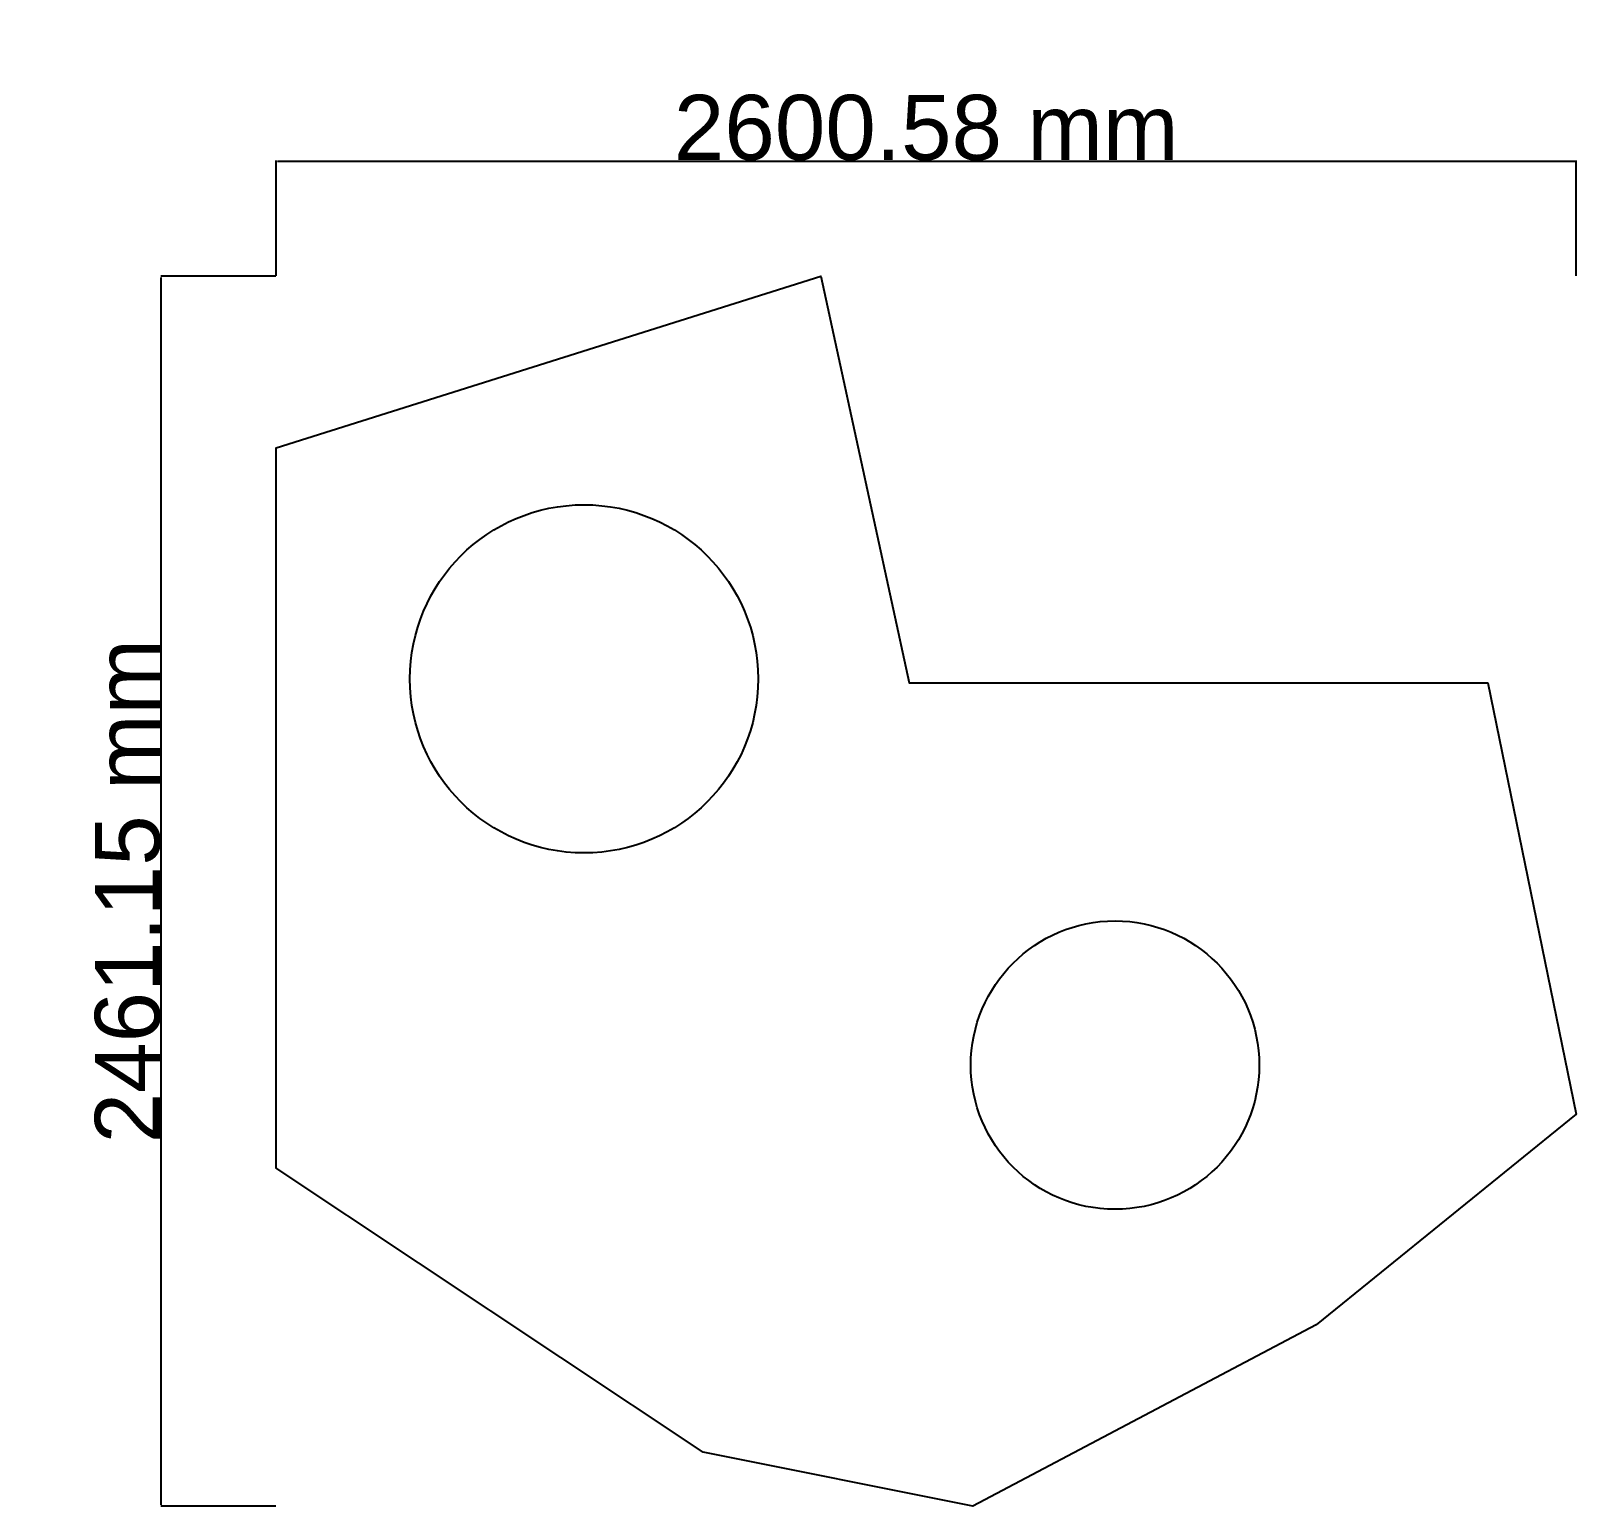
# Model space of a CAD drawing. Header units: millimetres. Extents: x 27 to 3118, y 538 to 3490.
import ezdxf

# ---------------------------------------------------------------- set-up
doc = ezdxf.new("R2010")
doc.units = ezdxf.units.MM
doc.styles.get("Standard").update_dxf_attribs({"font": 'arial.ttf'})
doc.dimstyles.new('ISO-25', dxfattribs={"dimtxt": 2.5, "dimasz": 2.5, "dimexe": 1.25, "dimexo": 0.625, "dimtad": 1, "dimtxsty": 'Standard', "dimcen": 2.5, "dimadec": 0, "dimazin": 0, "dimtfac": 1, "dimtmove": 0, "dimatfit": 3, "dimfxl": 1, "dimarcsym": 0})

# ---------------------------------------------------------------- blocks, each defined once
blk = doc.blocks.new('*D1')
at = {"color": 0, "lineweight": -2, "transparency": 16777216}
for p, q in [((517.6, 2999.4), (517.6, 3230)), ((520.1, 3228.7), (3115.7, 3228.7)), ((3118.2, 2999.4), (3118.2, 3230))]:
    blk.add_line(p, q, dxfattribs=at)
at = {"color": 0, "transparency": 16777216}
for points in [[(520.1, 3229.1), (520.1, 3228.3), (517.6, 3228.7)], [(3115.7, 3229.1), (3115.7, 3228.3), (3118.2, 3228.7)]]:
    blk.add_solid(points, dxfattribs=at)
at = {"layer": 'Defpoints', "color": 0, "transparency": 16777216}
for p in [(3118.2, 3228.7), (517.6, 2998.7), (3118.2, 2998.7)]:
    blk.add_point(p, dxfattribs=at)
at = {"color": 0, "transparency": 16777216, "insert": (1817.9, 3295.7), "char_height": 130.03, "attachment_point": 5}
blk.add_mtext('2600.58 mm', dxfattribs=at)
blk = doc.blocks.new('*D2')
at = {"color": 0, "lineweight": -2, "transparency": 16777216}
for p, q in [((517, 2998.7), (286.4, 2998.7)), ((287.6, 540.1), (287.6, 2996.2)), ((517, 537.6), (286.4, 537.6))]:
    blk.add_line(p, q, dxfattribs=at)
at = {"color": 0, "transparency": 16777216}
for points in [[(287.2, 2996.2), (288, 2996.2), (287.6, 2998.7)], [(287.2, 540.1), (288, 540.1), (287.6, 537.6)]]:
    blk.add_solid(points, dxfattribs=at)
at = {"layer": 'Defpoints', "color": 0, "transparency": 16777216}
for p in [(287.6, 2998.7), (517.6, 2998.7), (517.6, 537.6)]:
    blk.add_point(p, dxfattribs=at)
at = {"color": 0, "transparency": 16777216, "insert": (220.6, 1768.2), "char_height": 130.03, "attachment_point": 5, "rotation": 90}
blk.add_mtext('2461.15 mm', dxfattribs=at)

msp = doc.modelspace()

# ---------------------------------------------------------------- linework, layer by layer
msp.add_lwpolyline([(1371.392, 645.435), (517.615, 1214.148), (517.615, 2655.54), (1606.916, 2998.729), (1783.56, 2184.882), (2941.555, 2184.882), (3118.199, 1322.007), (2598.082, 900.375), (1911.135, 537.576), (1371.392, 645.435)])
for centre, radius in [((1133.366, 2192.966), 348.401), ((2195.727, 1420.061), 288.544)]:
    msp.add_circle(centre, radius)

# ---------------------------------------------------------------- dimensions: what is measured, and where the dimension line sits
for p1, p2, text, picture, middle in [((517.615, 2998.729), (3118.199, 2998.729), '2600.58 mm', '*D1', (1817.907, 3295.743)), ((517.615, 537.576), (517.615, 2998.729), '2461.15 mm', '*D2', (220.601, 1768.152))]:
    dim = msp.add_aligned_dim(p1=p1, p2=p2, distance=230, text=text, dimstyle='ISO-25', override={"dimtxt": 130.029162})
    dim.commit()
    dim.dimension.update_dxf_attribs({"geometry": picture, "text_midpoint": middle})

doc.saveas('drawing.dxf')
